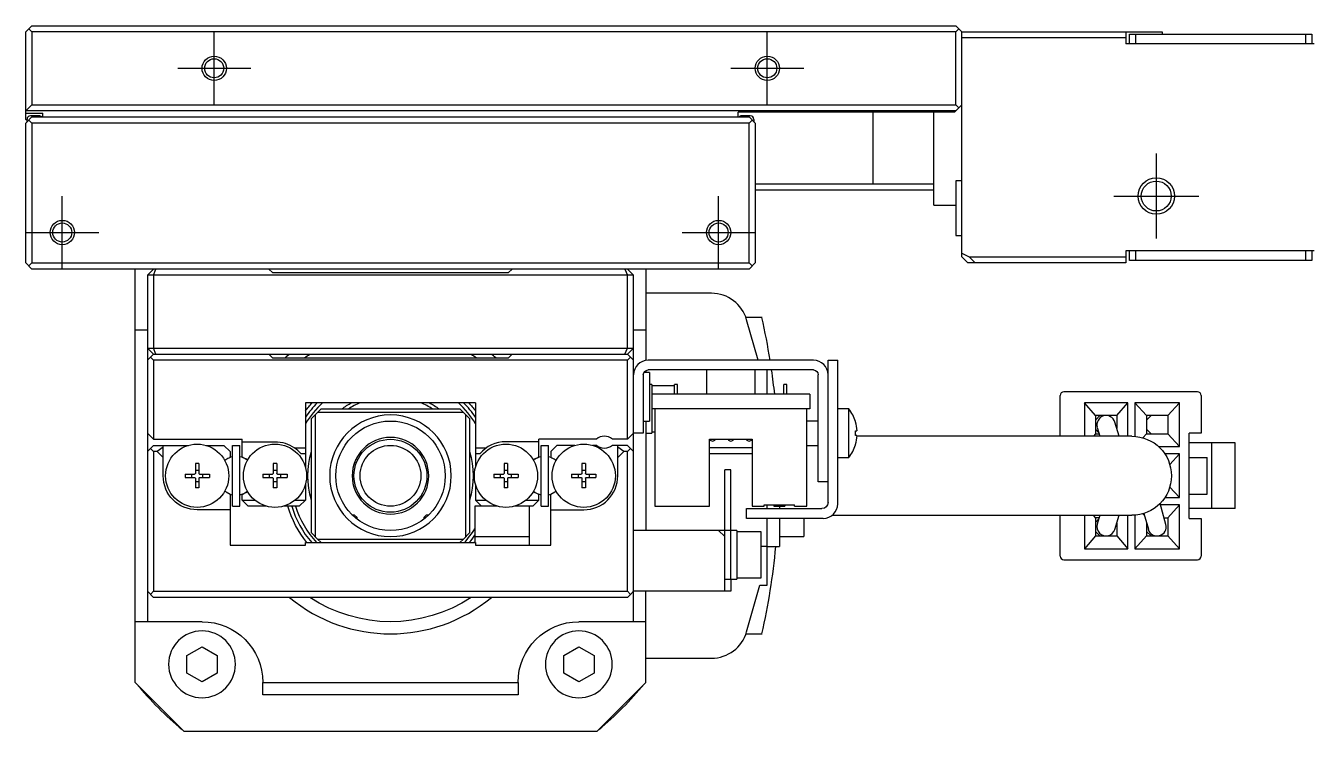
# Model space of a CAD drawing. Extents: x 0 to 869, y -8 to 525.
# Drawn here: x 115.8 to 221.8, y 455.5 to 513.5 of the extents above; entities that cross this region are included whole.
import ezdxf

# ---------------------------------------------------------------- set-up
doc = ezdxf.new("R2010")
doc.units = 0
doc.header["$LTSCALE"] = 0.5
doc.linetypes.add('CENTER', pattern=[50.8, 31.75, -6.35, 6.35, -6.35])
for name, color, linetype in [('MSM_CENTER', 1, 'CENTER'), ('MSM_CONTINUOUS', 7, 'CONTINUOUS'), ('MSM_NARROW', 5, 'CONTINUOUS')]:
    doc.layers.add(name, color=color, linetype=linetype)

msp = doc.modelspace()

# ---------------------------------------------------------------- linework, layer by layer
at = {"layer": 'MSM_CENTER'}
for p, q in [((131.28, 507.04), (131.28, 513.04)), ((176.78, 507.04), (176.78, 513.04)), ((128.28, 510.04), (134.28, 510.04)), ((173.78, 510.04), (179.78, 510.04)), ((208.78, 503.04), (208.78, 496.04)), ((118.78, 493.54), (118.78, 499.54)), ((172.78, 493.54), (172.78, 499.54)), ((205.28, 499.54), (212.28, 499.54)), ((115.78, 496.54), (121.78, 496.54)), ((169.78, 496.54), (175.78, 496.54))]:
    msp.add_line(p, q, dxfattribs=at)
at = {"layer": 'MSM_CONTINUOUS'}
for p, q in [((115.78, 513.04), (116.28, 513.54)), ((116.03, 513.29), (116.28, 513.04)), ((116.28, 513.54), (192.28, 513.54)), ((192.78, 513.04), (192.28, 513.54)), ((192.28, 513.04), (192.53, 513.29)), ((115.78, 505.84), (115.78, 513.04)), ((116.28, 513.04), (116.28, 507.04)), ((192.28, 513.04), (116.28, 513.04)), ((192.28, 507.04), (192.28, 513.04)), ((192.78, 513.04), (209.28, 513.04)), ((192.78, 494.54), (192.78, 513.04)), ((206.28, 512.54), (192.78, 512.54)), ((206.28, 513.04), (206.28, 512.04)), ((221.78, 512.04), (206.28, 512.04)), ((206.58, 512.04), (206.58, 512.84)), ((206.58, 512.84), (221.58, 512.84)), ((207.08, 512.84), (207.08, 512.04)), ((209.28, 513.04), (209.28, 512.84)), ((221.08, 512.04), (221.08, 512.84)), ((221.58, 512.84), (221.58, 512.04)), ((116.28, 507.04), (115.78, 506.54)), ((116.28, 507.04), (192.28, 507.04)), ((192.18, 506.44), (192.78, 507.04)), ((192.53, 506.79), (192.28, 507.04)), ((192.28, 506.54), (115.78, 506.54)), ((115.78, 506.34), (117.18, 506.34)), ((115.78, 505.54), (116.28, 506.04)), ((115.88, 505.74), (115.78, 505.84)), ((115.88, 505.64), (115.88, 505.84)), ((116.03, 505.79), (116.28, 505.54)), ((116.88, 506.14), (116.18, 506.14)), ((116.28, 506.04), (175.28, 506.04)), ((117.18, 506.04), (117.18, 506.34)), ((174.38, 506.04), (174.38, 506.44)), ((192.18, 506.44), (174.38, 506.44)), ((175.38, 506.14), (174.68, 506.14)), ((175.28, 506.04), (175.78, 505.54)), ((175.28, 505.54), (175.53, 505.79)), ((175.68, 505.84), (175.68, 505.64)), ((185.48, 500.54), (185.48, 506.44)), ((190.48, 498.79), (190.48, 506.44)), ((115.78, 494.04), (115.78, 505.54)), ((116.28, 505.54), (116.28, 494.04)), ((175.28, 505.54), (116.28, 505.54)), ((175.28, 494.04), (175.28, 505.54)), ((175.78, 505.54), (175.78, 494.04)), ((175.78, 500.54), (190.48, 500.54)), ((192.28, 500.79), (192.28, 496.29)), ((192.78, 500.79), (192.28, 500.79)), ((175.78, 500.04), (190.48, 500.04)), ((190.48, 498.79), (192.28, 498.79)), ((192.28, 496.29), (192.78, 496.29)), ((221.78, 495.04), (206.28, 495.04)), ((206.28, 495.04), (206.28, 494.04)), ((206.58, 494.24), (206.58, 495.04)), ((207.08, 495.04), (207.08, 494.24)), ((221.08, 494.24), (221.08, 495.04)), ((221.58, 495.04), (221.58, 494.24)), ((116.28, 493.54), (115.78, 494.04)), ((116.28, 494.04), (116.03, 493.79)), ((116.28, 494.04), (175.28, 494.04)), ((175.53, 493.79), (175.28, 494.04)), ((175.28, 493.54), (175.78, 494.04)), ((192.78, 494.84), (193.39, 494.54)), ((193.28, 494.04), (192.78, 494.54)), ((206.28, 494.04), (193.28, 494.04)), ((193.39, 494.54), (206.28, 494.54)), ((193.39, 494.54), (193.89, 494.04)), ((221.58, 494.24), (206.58, 494.24)), ((175.28, 493.54), (116.28, 493.54)), ((124.78, 459.54), (124.78, 493.54)), ((125.78, 493.04), (126.28, 493.54)), ((165.78, 493.04), (125.78, 493.04)), ((125.78, 493.04), (125.78, 464.54)), ((126.28, 493.04), (126.48, 493.54)), ((126.28, 493.04), (126.28, 487.04)), ((136.08, 493.24), (135.78, 493.54)), ((136.08, 493.24), (155.48, 493.24)), ((155.78, 493.54), (155.48, 493.24)), ((165.07, 493.54), (165.28, 493.04)), ((165.78, 493.04), (165.28, 493.54)), ((165.28, 487.04), (165.28, 493.04)), ((165.78, 464.54), (165.78, 493.04)), ((166.78, 493.54), (166.78, 486.02)), ((172.2, 491.54), (166.78, 491.54)), ((176.35, 489.54), (175.02, 489.54)), ((176.03, 486.04), (175.08, 489.36)), ((124.78, 488.54), (125.78, 488.54)), ((165.78, 488.54), (166.78, 488.54)), ((125.78, 487.04), (165.78, 487.04)), ((125.78, 487.04), (126.28, 486.54)), ((126.48, 486.54), (126.28, 487.04)), ((165.07, 486.54), (165.28, 487.04)), ((165.28, 486.54), (165.78, 487.04)), ((125.78, 486.04), (126.28, 486.54)), ((126.03, 486.29), (126.28, 486.04)), ((126.28, 486.54), (165.28, 486.54)), ((126.28, 486.04), (126.28, 479.54)), ((165.28, 486.04), (126.28, 486.04)), ((135.78, 486.54), (136.08, 486.24)), ((136.08, 486.24), (155.48, 486.24)), ((155.48, 486.24), (155.78, 486.54)), ((165.28, 486.54), (165.53, 486.29)), ((165.28, 486.04), (165.53, 486.29)), ((165.28, 479.54), (165.28, 486.04)), ((165.53, 486.29), (165.78, 486.04)), ((180.58, 486.04), (166.98, 486.04)), ((181.78, 486.04), (182.58, 486.04)), ((181.78, 474.34), (181.78, 486.04)), ((182.58, 474.24), (182.58, 486.04)), ((166.58, 484.84), (166.58, 480.04)), ((167.08, 485.04), (166.63, 485.04)), ((166.78, 485.18), (166.78, 485.04)), ((180.58, 485.24), (166.98, 485.24)), ((167.08, 485.04), (167.08, 481.04)), ((171.78, 485.24), (171.78, 483.24)), ((175.78, 483.24), (175.78, 485.24)), ((176.78, 483.24), (176.78, 485.24)), ((180.98, 476.04), (180.98, 484.84)), ((167.28, 484.04), (167.08, 484.04)), ((167.28, 484.04), (167.28, 480.04)), ((169.15, 483.94), (167.28, 483.94)), ((169.15, 483.24), (169.15, 484.04)), ((169.4, 484.04), (169.15, 484.04)), ((169.4, 483.24), (169.4, 484.04)), ((178.15, 483.24), (178.15, 484.04)), ((178.4, 484.04), (178.15, 484.04)), ((178.4, 483.24), (178.4, 484.04)), ((212.18, 483.44), (201.18, 483.44)), ((152.78, 482.54), (138.78, 482.54)), ((138.78, 482.54), (138.78, 477.25)), ((152.78, 482.54), (152.78, 477.25)), ((180.28, 483.24), (167.28, 483.24)), ((180.28, 483.24), (180.28, 482.04)), ((200.88, 479.79), (200.88, 483.14)), ((206.43, 482.54), (202.88, 482.54)), ((202.88, 482.54), (202.88, 479.79)), ((203.78, 481.49), (202.88, 482.54)), ((205.53, 481.49), (206.43, 482.54)), ((206.43, 479.79), (206.43, 482.54)), ((207.03, 482.54), (207.03, 479.78)), ((210.68, 482.54), (207.03, 482.54)), ((207.98, 481.49), (207.03, 482.54)), ((209.73, 481.49), (210.68, 482.54)), ((210.68, 478.94), (210.68, 482.54)), ((212.48, 483.14), (212.48, 480.04)), ((139.28, 481.24), (140.08, 482.04)), ((139.58, 481.54), (139.58, 471.54)), ((151.78, 481.74), (139.78, 481.74)), ((140.08, 482.04), (151.48, 482.04)), ((151.48, 482.04), (152.28, 481.24)), ((151.98, 471.54), (151.98, 481.54)), ((180.28, 482.04), (167.28, 482.04)), ((167.53, 482.04), (167.53, 474.04)), ((180.03, 474.04), (180.03, 482.04)), ((183.48, 482.04), (182.58, 482.04)), ((183.48, 478.04), (183.48, 482.04)), ((205.53, 481.49), (203.78, 481.49)), ((203.78, 481.49), (203.78, 479.99)), ((203.78, 481.11), (204.15, 481.49)), ((205.53, 481.49), (205.53, 480.42)), ((209.73, 481.49), (207.98, 481.49)), ((207.98, 481.49), (207.98, 479.99)), ((207.98, 481.11), (208.35, 481.49)), ((209.73, 481.49), (209.73, 479.99)), ((139.28, 471.84), (139.28, 481.24)), ((152.28, 481.24), (152.28, 471.84)), ((166.58, 481.04), (167.08, 481.04)), ((166.78, 481.04), (166.78, 472.04)), ((180.98, 481.04), (180.03, 481.04)), ((184.03, 480.97), (184.03, 480.99)), ((184.03, 480.24), (184.16, 480.24)), ((184.03, 479.84), (184.03, 480.24)), ((204.07, 480.07), (203.78, 480.36)), ((203.93, 480.52), (204.15, 479.79)), ((205.72, 479.79), (205.37, 480.95)), ((208.35, 479.99), (207.98, 480.36)), ((126.28, 479.54), (125.78, 480.04)), ((126.28, 479.54), (133.58, 479.54)), ((133.58, 478.08), (133.58, 479.54)), ((133.58, 479.34), (136.28, 479.34)), ((144.72, 479.5), (144.71, 479.5)), ((157.98, 479.34), (155.28, 479.34)), ((162.72, 479.54), (157.98, 479.54)), ((157.98, 478.08), (157.98, 479.54)), ((165.28, 479.54), (164.04, 479.54)), ((165.78, 480.04), (165.28, 479.54)), ((166.58, 480.04), (165.78, 480.04)), ((166.78, 480.04), (167.28, 480.04)), ((167.28, 480.14), (167.53, 480.14)), ((172.03, 479.54), (175.53, 479.54)), ((172.03, 474.04), (172.03, 479.54)), ((175.53, 479.54), (175.53, 474.04)), ((184.16, 479.84), (184.03, 479.84)), ((206.78, 479.79), (184.16, 479.79)), ((203.78, 479.99), (203.61, 479.79)), ((203.78, 479.99), (204.09, 479.99)), ((207.98, 479.99), (207.68, 479.66)), ((207.98, 479.99), (209.73, 479.99)), ((209.73, 479.99), (210.68, 478.94)), ((212.48, 480.04), (211.48, 480.04)), ((211.48, 473.04), (211.48, 480.04)), ((215.28, 479.24), (211.48, 479.24)), ((213.36, 473.84), (213.36, 479.24)), ((215.28, 473.84), (215.28, 479.24)), ((125.78, 478.54), (126.28, 479.04)), ((126.03, 478.79), (126.28, 478.54)), ((126.28, 479.04), (129.16, 479.04)), ((126.58, 478.54), (126.28, 478.54)), ((126.28, 478.54), (126.28, 467.04)), ((127.08, 478.89), (126.58, 478.54)), ((126.58, 478.54), (127.08, 478.04)), ((127.08, 476.54), (127.08, 479.04)), ((130.59, 479.04), (132.08, 479.04)), ((132.58, 478.54), (132.08, 479.04)), ((132.58, 478.54), (132.58, 478.05)), ((132.78, 474.04), (132.78, 479.04)), ((132.78, 479.04), (133.38, 479.04)), ((133.38, 474.04), (133.38, 479.04)), ((133.72, 478), (133.58, 478.08)), ((137.87, 478.84), (138.78, 478.84)), ((138.78, 478.34), (138.42, 478.34)), ((152.78, 478.84), (153.68, 478.84)), ((153.13, 478.34), (152.78, 478.34)), ((157.98, 478.08), (157.84, 478)), ((158.18, 474.04), (158.18, 479.04)), ((158.18, 479.04), (158.78, 479.04)), ((158.78, 474.04), (158.78, 479.04)), ((159.48, 479.04), (158.98, 478.54)), ((158.98, 478.54), (158.98, 478.05)), ((160.96, 479.04), (159.48, 479.04)), ((162.72, 479.04), (162.39, 479.04)), ((165.28, 479.04), (164.04, 479.04)), ((164.48, 476.54), (164.48, 479.04)), ((164.98, 478.54), (164.48, 478.89)), ((164.48, 478.04), (164.98, 478.54)), ((165.28, 478.54), (164.98, 478.54)), ((165.53, 478.79), (165.28, 479.04)), ((165.28, 478.54), (165.53, 478.79)), ((165.28, 467.04), (165.28, 478.54)), ((165.53, 478.79), (165.78, 478.54)), ((175.53, 478.84), (172.03, 478.84)), ((175.53, 478.34), (172.03, 478.34)), ((180.03, 479.04), (180.98, 479.04)), ((184.03, 479.09), (184.03, 479.11)), ((208.97, 478.94), (210.68, 478.94)), ((210.68, 478.34), (209.48, 478.34)), ((209.89, 477.47), (210.68, 478.34)), ((210.68, 474.74), (210.68, 478.34)), ((130.02, 477.54), (129.73, 477.54)), ((129.73, 477.54), (129.73, 476.74)), ((129.73, 477.01), (130.02, 477.01)), ((130.02, 477.54), (130.02, 476.74)), ((132.58, 478.05), (132.49, 478)), ((136.42, 477.54), (136.13, 477.54)), ((136.13, 477.54), (136.13, 476.74)), ((136.13, 477.01), (136.42, 477.01)), ((136.42, 477.54), (136.42, 476.74)), ((142.91, 477.85), (142.98, 477.91)), ((142.98, 477.98), (142.98, 477.91)), ((155.13, 477.54), (155.13, 476.74)), ((155.42, 477.54), (155.13, 477.54)), ((155.13, 477.01), (155.42, 477.01)), ((155.42, 477.54), (155.42, 476.74)), ((159.07, 478), (158.98, 478.05)), ((161.53, 477.54), (161.53, 476.74)), ((161.82, 477.54), (161.53, 477.54)), ((161.53, 477.01), (161.82, 477.01)), ((161.82, 477.54), (161.82, 476.74)), ((173.78, 477.04), (173.28, 477.04)), ((173.28, 467.04), (173.28, 477.04)), ((173.78, 468.04), (173.78, 477.04)), ((182.58, 478.04), (183.48, 478.04)), ((211.48, 478.04), (212.98, 478.04)), ((212.98, 475.04), (212.98, 478.04)), ((128.88, 476.68), (129.67, 476.68)), ((128.88, 476.68), (128.88, 476.39)), ((128.88, 476.39), (129.67, 476.39)), ((129.41, 476.68), (129.41, 476.39)), ((129.73, 476.33), (129.73, 475.54)), ((129.73, 476.07), (130.02, 476.07)), ((130.02, 476.33), (130.02, 475.54)), ((130.08, 476.68), (130.88, 476.68)), ((130.08, 476.39), (130.88, 476.39)), ((130.35, 476.39), (130.35, 476.68)), ((130.88, 476.68), (130.88, 476.39)), ((135.28, 476.68), (135.28, 476.39)), ((135.28, 476.68), (136.07, 476.68)), ((135.28, 476.39), (136.07, 476.39)), ((135.81, 476.68), (135.81, 476.39)), ((136.13, 476.33), (136.13, 475.54)), ((136.13, 476.07), (136.42, 476.07)), ((136.42, 476.33), (136.42, 475.54)), ((136.48, 476.68), (137.28, 476.68)), ((136.48, 476.39), (137.28, 476.39)), ((136.75, 476.39), (136.75, 476.68)), ((137.28, 476.68), (137.28, 476.39)), ((154.28, 476.68), (155.07, 476.68)), ((154.28, 476.68), (154.28, 476.39)), ((154.28, 476.39), (155.07, 476.39)), ((154.81, 476.68), (154.81, 476.39)), ((155.13, 476.33), (155.13, 475.54)), ((155.13, 476.07), (155.42, 476.07)), ((155.42, 476.33), (155.42, 475.54)), ((155.48, 476.68), (156.28, 476.68)), ((155.48, 476.39), (156.28, 476.39)), ((155.75, 476.39), (155.75, 476.68)), ((156.28, 476.68), (156.28, 476.39)), ((160.68, 476.68), (161.47, 476.68)), ((160.68, 476.68), (160.68, 476.39)), ((160.68, 476.39), (161.47, 476.39)), ((161.21, 476.68), (161.21, 476.39)), ((161.53, 476.33), (161.53, 475.54)), ((161.53, 476.07), (161.82, 476.07)), ((161.82, 476.33), (161.82, 475.54)), ((161.88, 476.68), (162.68, 476.68)), ((161.88, 476.39), (162.68, 476.39)), ((162.15, 476.39), (162.15, 476.68)), ((162.68, 476.68), (162.68, 476.39)), ((181.78, 476.04), (180.98, 476.04)), ((130.02, 475.54), (129.73, 475.54)), ((132.25, 475.21), (132.58, 475.02)), ((132.58, 475.02), (132.58, 470.84)), ((133.58, 474.99), (133.95, 475.21)), ((133.58, 474.54), (133.58, 474.99)), ((136.42, 475.54), (136.13, 475.54)), ((138.78, 475.82), (138.78, 474.54)), ((142.98, 475.16), (142.91, 475.23)), ((142.98, 475.16), (142.98, 475.09)), ((152.78, 475.82), (152.78, 474.54)), ((155.42, 475.54), (155.13, 475.54)), ((157.6, 475.21), (157.98, 474.99)), ((157.98, 474.54), (157.98, 474.99)), ((158.98, 475.02), (159.3, 475.21)), ((158.98, 470.84), (158.98, 475.02)), ((161.82, 475.54), (161.53, 475.54)), ((209.89, 475.61), (210.68, 474.74)), ((211.48, 475.04), (212.98, 475.04)), ((132.78, 474.04), (133.38, 474.04)), ((134.08, 474.04), (133.58, 474.54)), ((133.58, 474.54), (134.62, 474.54)), ((135.56, 474.04), (134.08, 474.04)), ((138.28, 474.04), (136.99, 474.04)), ((137.94, 474.54), (138.78, 474.54)), ((138.78, 474.54), (138.28, 474.04)), ((154.56, 474.04), (152.73, 474.04)), ((152.73, 474.04), (152.73, 471.04)), ((152.78, 474.54), (153.62, 474.54)), ((153.28, 474.04), (152.78, 474.54)), ((157.48, 474.04), (155.99, 474.04)), ((156.94, 474.54), (157.98, 474.54)), ((157.23, 470.84), (157.23, 474.04)), ((157.98, 474.54), (157.48, 474.04)), ((158.18, 474.04), (158.78, 474.04)), ((167.53, 474.04), (172.03, 474.04)), ((175.08, 473.04), (175.08, 473.84)), ((175.08, 473.84), (181.28, 473.84)), ((175.53, 474.04), (176.53, 474.04)), ((176.53, 474.04), (176.53, 474.14)), ((176.53, 474.14), (179.03, 474.14)), ((176.78, 473.84), (176.78, 474.14)), ((177.33, 474.14), (177.33, 474.04)), ((177.33, 474.04), (178.23, 474.04)), ((177.7, 474.14), (177.7, 474.04)), ((177.78, 474.04), (177.78, 473.84)), ((177.85, 474.14), (177.85, 474.04)), ((178.23, 474.14), (178.23, 474.04)), ((179.03, 474.04), (179.03, 474.14)), ((179.03, 474.04), (180.03, 474.04)), ((209.57, 472.54), (209.09, 474.26)), ((210.68, 474.14), (209.13, 474.14)), ((209.48, 474.74), (210.68, 474.74)), ((209.73, 473.09), (210.68, 474.14)), ((210.68, 470.54), (210.68, 474.14)), ((215.28, 473.84), (211.48, 473.84)), ((132.58, 473.74), (129.88, 473.74)), ((142.61, 473.34), (142.8, 473.34)), ((143.03, 473.11), (142.8, 473.34)), ((143.03, 473.11), (142.86, 473.11)), ((143.03, 472.98), (143.03, 473.11)), ((143.03, 472.98), (143.03, 472.98)), ((144.71, 473.57), (144.71, 473.57)), ((148.75, 473.34), (148.53, 473.11)), ((148.7, 473.11), (148.53, 473.11)), ((148.53, 473.11), (148.53, 472.98)), ((148.75, 473.34), (148.94, 473.34)), ((158.98, 473.74), (161.68, 473.74)), ((181.38, 473.04), (175.08, 473.04)), ((176.78, 467.54), (176.78, 473.04)), ((177.78, 473.04), (177.78, 470.72)), ((179.78, 473.04), (179.78, 471.54)), ((182.11, 473.29), (206.78, 473.29)), ((200.88, 469.94), (200.88, 473.29)), ((202.88, 473.29), (202.88, 470.54)), ((203.78, 473.09), (203.61, 473.29)), ((203.78, 473.09), (203.78, 471.59)), ((204.09, 473.09), (203.78, 473.09)), ((203.78, 472.71), (204.07, 473)), ((204.15, 473.29), (203.93, 472.55)), ((205.37, 472.12), (205.72, 473.29)), ((206.43, 470.54), (206.43, 473.29)), ((207.03, 473.3), (207.03, 470.54)), ((207.81, 473.27), (207.68, 473.42)), ((207.76, 473.44), (208.13, 472.14)), ((209.42, 473.09), (209.73, 473.09)), ((209.73, 473.09), (209.73, 471.59)), ((211.48, 473.04), (212.48, 473.04)), ((212.48, 473.04), (212.48, 469.94)), ((139.78, 471.34), (139.28, 471.84)), ((151.78, 471.34), (152.28, 471.84)), ((174.28, 472.04), (165.78, 472.04)), ((172.78, 472.04), (173.28, 471.54)), ((174.28, 472.04), (174.28, 468.04)), ((174.28, 472.04), (174.28, 468.04)), ((176.28, 471.94), (174.28, 471.94)), ((176.28, 468.14), (176.28, 471.94)), ((204.15, 471.59), (203.78, 471.96)), ((205.53, 472.65), (205.53, 471.59)), ((207.98, 472.68), (207.98, 471.59)), ((208.35, 471.59), (207.98, 471.96)), ((132.58, 470.84), (138.78, 470.84)), ((138.78, 470.84), (138.78, 471.04)), ((138.78, 471.04), (152.78, 471.04)), ((139.78, 471.34), (151.78, 471.34)), ((140.08, 471.04), (139.78, 471.34)), ((151.78, 471.34), (151.48, 471.04)), ((152.73, 471.54), (157.23, 471.54)), ((152.78, 471.04), (152.78, 470.84)), ((152.78, 470.84), (158.98, 470.84)), ((176.28, 470.76), (176.78, 470.76)), ((176.78, 470.72), (177.78, 470.72)), ((177.78, 471.54), (179.78, 471.54)), ((203.78, 471.59), (202.88, 470.54)), ((203.78, 471.59), (205.53, 471.59)), ((205.53, 471.59), (206.43, 470.54)), ((207.98, 471.59), (207.03, 470.54)), ((207.98, 471.59), (209.73, 471.59)), ((209.73, 471.59), (210.68, 470.54)), ((201.18, 469.64), (212.18, 469.64)), ((202.88, 470.54), (206.43, 470.54)), ((207.03, 470.54), (210.68, 470.54)), ((173.28, 468.04), (174.28, 468.04)), ((173.78, 468.04), (173.78, 467.04)), ((174.28, 468.14), (176.28, 468.14)), ((175.08, 463.71), (176.18, 467.54)), ((176.18, 467.54), (176.78, 467.54)), ((126.28, 466.54), (125.78, 467.04)), ((126.28, 467.04), (126.03, 466.79)), ((126.28, 467.04), (165.28, 467.04)), ((165.28, 466.54), (126.28, 466.54)), ((165.53, 466.79), (165.28, 467.04)), ((165.53, 466.79), (165.28, 466.54)), ((165.78, 467.04), (165.53, 466.79)), ((173.78, 467.04), (165.78, 467.04)), ((166.78, 459.54), (166.78, 467.04)), ((130.28, 464.54), (124.78, 464.54)), ((166.78, 464.54), (161.28, 464.54)), ((175.02, 463.54), (176.35, 463.54)), ((129.03, 461.76), (130.28, 462.48)), ((130.28, 462.48), (131.53, 461.76)), ((160.03, 461.76), (161.28, 462.48)), ((161.28, 462.48), (162.53, 461.76)), ((129.03, 460.32), (129.03, 461.76)), ((131.53, 461.76), (131.53, 460.32)), ((160.03, 460.32), (160.03, 461.76)), ((162.53, 461.76), (162.53, 460.32)), ((166.78, 461.54), (172.2, 461.54)), ((130.28, 459.59), (129.03, 460.32)), ((131.53, 460.32), (130.28, 459.59)), ((161.28, 459.59), (160.03, 460.32)), ((162.53, 460.32), (161.28, 459.59)), ((124.78, 459.54), (128.78, 455.54)), ((135.28, 459.54), (156.28, 459.54)), ((135.28, 458.54), (135.28, 459.54)), ((156.28, 459.54), (156.28, 458.54)), ((162.78, 455.54), (166.78, 459.54)), ((156.28, 458.54), (135.28, 458.54)), ((128.78, 455.54), (162.78, 455.54))]:
    msp.add_line(p, q, dxfattribs=at)
for centre, radius in [((131.28, 510.04), 0.783), ((176.78, 510.04), 0.783), ((208.78, 499.54), 1.23), ((118.78, 496.54), 0.783), ((172.78, 496.54), 0.783), ((145.78, 476.54), 4.5), ((129.88, 476.54), 2.6), ((136.28, 476.54), 2.6), ((145.78, 476.54), 3), ((155.28, 476.54), 2.6), ((161.68, 476.54), 2.6)]:
    msp.add_circle(centre, radius, dxfattribs=at)
at = {"layer": 'MSM_CONTINUOUS', "extrusion": (0, 0, -1)}
for centre, radius in [((-145.78, 476.54), 5), ((-145.78, 476.54), 3.15), ((-130.28, 461.04), 2.75), ((-161.28, 461.04), 2.75)]:
    msp.add_circle(centre, radius, dxfattribs=at)
at = {"layer": 'MSM_CONTINUOUS'}
for centre, radius, start, end in [((116.18, 505.84), 0.3, 90, 180), ((116.88, 505.84), 0.3, 41.8103, 90), ((174.68, 505.84), 0.3, 90, 138.1897), ((175.38, 505.84), 0.3, 0, 90), ((172.2, 488.54), 3, 15.9958, 90), ((117.77, 476.54), 60, 9.1102, 12.5133), ((145.78, 476.54), 13, 129.7151, 131.7417), ((145.78, 476.54), 13, 48.2583, 50.2849), ((166.98, 484.84), 1.2, 90, 180), ((180.58, 484.84), 1.2, 0, 90), ((117.77, 476.54), 60, 6.4114, 8.3373), ((201.18, 483.14), 0.3, 90, 180), ((212.18, 483.14), 0.3, 0, 90), ((145.78, 476.54), 8.5, 135.0991, 145.4397), ((145.78, 476.54), 8.2, 132.9703, 148.6119), ((145.78, 476.54), 6.5, 112.6199, 122.2042), ((145.78, 476.54), 6.5, 57.7958, 67.3801), ((145.78, 476.54), 8.2, 31.3881, 47.0297), ((145.78, 476.54), 8.5, 34.5603, 44.9009), ((180.98, 480.04), 3.2, 17.27, 38.6822), ((204.65, 480.74), 0.75, 16.5209, 196.5209), ((180.98, 480.04), 3.19, 3.5904, 16.9053), ((155.28, 476.54), 2.8, 90, 139.9948), ((163.38, 478.79), 1, 48.5904, 131.4096), ((172.28, 479.64), 0.25, 203.5782, 336.4218), ((173.78, 479.64), 0.25, 203.5782, 336.4218), ((175.28, 479.64), 0.25, 203.5782, 336.4218), ((180.98, 480.04), 3.19, 343.0947, 356.4096), ((133.08, 476.54), 1.59, 100.8931, 109.8183), ((133.08, 476.54), 1.59, 53.8028, 79.1069), ((136.28, 476.54), 2.8, 40.0052, 55.2281), ((158.48, 476.54), 1.59, 100.8931, 126.1972), ((158.48, 476.54), 1.59, 70.1817, 79.1069), ((180.98, 480.04), 3.2, 321.3178, 342.73), ((133.24, 476.42), 1.75, 115.4948, 128.4507), ((132.96, 476.42), 1.75, 52.994, 64.5052), ((158.59, 476.42), 1.75, 115.4948, 127.006), ((158.31, 476.42), 1.75, 51.5493, 64.5052), ((161.68, 476.54), 2.8, 270, 0), ((133.24, 476.65), 1.75, 231.5493, 235.4948), ((133.08, 476.54), 1.59, 250.1817, 259.1069), ((133.08, 476.54), 1.59, 280.8931, 306.1972), ((132.96, 476.65), 1.75, 304.5052, 307.006), ((158.48, 476.54), 1.59, 233.8028, 259.1069), ((158.59, 476.65), 1.75, 232.994, 235.4948), ((158.48, 476.54), 1.59, 280.8931, 289.8183), ((158.31, 476.65), 1.75, 304.5052, 308.4507), ((145.78, 476.54), 8.5, 197.1046, 220.3202), ((145.78, 476.54), 8.2, 197.7508, 222.1236), ((181.38, 474.24), 1.2, 270, 0), ((145.78, 476.54), 8.2, 317.8764, 327.9474), ((204.65, 472.34), 0.75, 163.4791, 343.4791), ((208.85, 472.34), 0.75, 195.6242, 15.6242), ((145.78, 476.54), 8.5, 319.6798, 324.8499), ((117.77, 476.54), 60, 347.4867, 354.4336), ((201.18, 469.94), 0.3, 180, 270), ((212.18, 469.94), 0.3, 270, 0), ((145.78, 476.54), 13, 230.2849, 309.7151), ((172.2, 464.54), 3, 270, 344.0042), ((145.78, 476.54), 27, 219.3765, 230.6235), ((145.78, 476.54), 27, 309.3765, 320.6235)]:
    msp.add_arc(centre, radius, start, end, dxfattribs=at)
at = {"layer": 'MSM_CONTINUOUS', "extrusion": (0, 0, -1)}
for centre, radius, start, end in [((-145.78, 476.54), 12, 53.9334, 56.4427), ((-145.78, 476.54), 12, 123.5573, 126.0666), ((-166.98, 484.84), 0.4, 0, 90), ((-180.58, 484.84), 0.4, 90, 180), ((-145.78, 476.54), 8.8, 37.3018, 42.9859), ((-145.78, 476.54), 6.8, 53.9811, 61.9275), ((-145.78, 476.54), 6.8, 118.0725, 126.0189), ((-145.78, 476.54), 8.8, 137.0141, 142.6982), ((-136.28, 476.54), 2.8, 90, 124.7719), ((-206.78, 476.54), 3.25, 90, 270), ((-145.78, 476.54), 6.8, 342.9174, 17.0826), ((-145.78, 476.54), 6.8, 162.9174, 197.0826), ((-163.38, 479.79), 1, 228.5904, 311.4096), ((-129.88, 476.54), 2.8, 270, 0), ((-129.67, 476.74), 0.06, 180, 270), ((-129.67, 476.33), 0.06, 90, 180), ((-130.08, 476.74), 0.06, 270, 0), ((-130.08, 476.33), 0.06, 0, 90), ((-136.07, 476.74), 0.06, 180, 270), ((-136.07, 476.33), 0.06, 90, 180), ((-136.48, 476.74), 0.06, 270, 0), ((-136.48, 476.33), 0.06, 0, 90), ((-155.07, 476.74), 0.06, 180, 270), ((-155.07, 476.33), 0.06, 90, 180), ((-155.48, 476.74), 0.06, 270, 0), ((-155.48, 476.33), 0.06, 0, 90), ((-161.47, 476.74), 0.06, 180, 270), ((-161.47, 476.33), 0.06, 90, 180), ((-161.88, 476.74), 0.06, 270, 0), ((-161.88, 476.33), 0.06, 0, 90), ((-145.78, 476.54), 8.8, 321.3178, 343.4955), ((-181.28, 474.34), 0.5, 180, 270), ((-145.78, 476.54), 8.8, 217.8357, 218.6822), ((-145.78, 476.54), 12, 236.4427, 303.5573), ((-130.28, 459.54), 5, 90, 180), ((-161.28, 459.54), 5, 0, 90)]:
    msp.add_arc(centre, radius, start, end, dxfattribs=at)
at = {"layer": 'MSM_NARROW'}
msp.add_line((143.03, 472.98), (143.03, 472.98), dxfattribs=at)
for centre, radius in [((131.28, 510.04), 1), ((176.78, 510.04), 1), ((208.78, 499.54), 1.5), ((118.78, 496.54), 1), ((172.78, 496.54), 1), ((145.78, 476.54), 2.5)]:
    msp.add_circle(centre, radius, dxfattribs=at)

doc.saveas('drawing.dxf')
